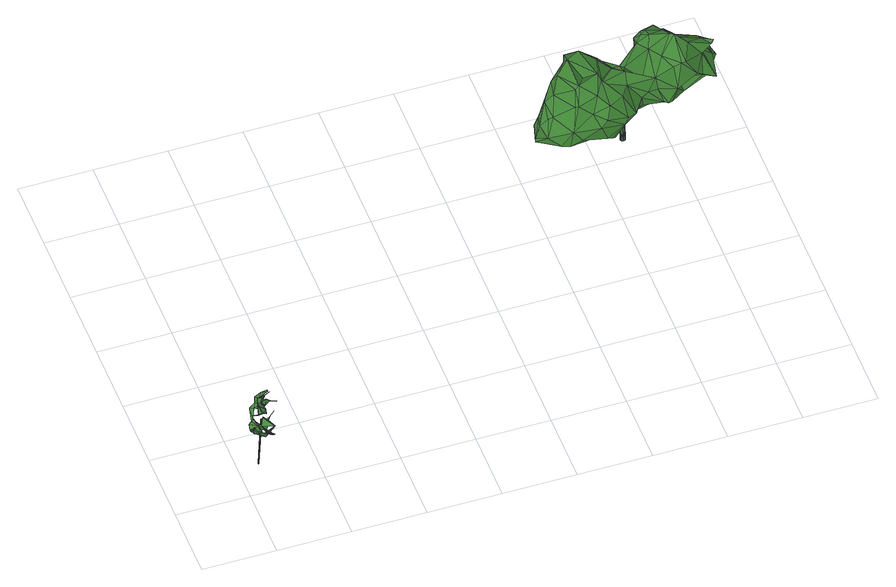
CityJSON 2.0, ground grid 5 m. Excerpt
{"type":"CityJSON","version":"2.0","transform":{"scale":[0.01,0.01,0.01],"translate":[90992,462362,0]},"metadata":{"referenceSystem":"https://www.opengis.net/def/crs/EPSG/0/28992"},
"CityObjects":{
"tree1":{"type":"SolitaryVegetationObject","attributes":{"gtid":102,"crown_width_m":2.6,"crown_median_z":4.14,"trunk_H_m":3.8,"trunk_DBH_m":0.073,"trunk_radius_m":0.0365,"trunk_base_height_m":0.34,"original_gtid":"104"},"geometry":[{"type":"Solid","lod":"3","boundaries":[[[[0,1,2]],[[3,4,5]],[[6,7,8]],[[6,8,9]],[[6,9,10]],[[11,12,13]],[[14,15,16]],[[17,18,19]],[[20,21,22]],[[20,23,21]],[[24,3,5]],[[5,25,24]],[[26,27,28]],[[29,30,31]],[[32,33,34]],[[35,30,29]],[[36,37,38]],[[39,19,40]],[[23,20,41]],[[8,42,43]],[[22,44,45]],[[22,21,44]],[[46,9,8]],[[20,47,48]],[[49,50,51]],[[52,53,54]],[[55,56,57]],[[58,59,60]],[[61,62,63]],[[43,64,65]],[[43,65,66]],[[61,67,66]],[[68,69,11]],[[70,71,48]],[[54,72,73]],[[74,40,75]],[[76,77,78]],[[79,80,81]],[[82,59,46]],[[17,83,18]],[[84,85,86]],[[87,88,89]],[[90,40,91]],[[10,92,93]],[[25,94,95]],[[46,8,82]],[[96,69,68]],[[97,35,98]],[[97,98,99]],[[13,34,64]],[[100,101,31]],[[53,52,102]],[[103,104,105]],[[106,107,58]],[[106,58,60]],[[69,96,65]],[[108,67,82]],[[86,85,109]],[[89,75,87]],[[82,110,108]],[[111,112,113]],[[114,111,115]],[[91,40,97]],[[23,41,51]],[[116,95,94]],[[102,52,117]],[[102,117,118]],[[52,54,117]],[[31,119,45]],[[120,45,119]],[[120,119,31]],[[121,117,54]],[[14,109,116]],[[109,14,122]],[[109,122,123]],[[90,124,99]],[[125,90,99]],[[68,13,66]],[[126,66,13]],[[116,109,4]],[[116,4,95]],[[16,15,56]],[[100,71,70]],[[22,45,120]],[[68,66,96]],[[83,75,18]],[[11,64,12]],[[39,127,128]],[[120,47,22]],[[76,129,77]],[[130,12,64]],[[130,131,12]],[[63,114,92]],[[94,85,116]],[[94,4,85]],[[72,132,88]],[[89,88,132]],[[21,23,133]],[[17,101,70]],[[82,67,59]],[[82,43,110]],[[13,64,126]],[[134,34,135]],[[134,135,136]],[[137,128,104]],[[15,136,56]],[[138,14,116]],[[138,34,134]],[[120,139,70]],[[48,140,133]],[[113,141,34]],[[29,31,142]],[[8,43,82]],[[22,47,20]],[[115,113,10]],[[7,33,143]],[[87,102,144]],[[115,111,113]],[[26,145,146]],[[146,0,26]],[[41,49,51]],[[3,24,25]],[[95,3,25]],[[147,148,91]],[[142,140,29]],[[143,33,105]],[[17,70,139]],[[17,139,83]],[[79,81,32]],[[74,132,30]],[[96,66,65]],[[26,0,2]],[[26,2,27]],[[128,127,104]],[[102,87,53]],[[72,87,139]],[[55,16,56]],[[35,128,149]],[[41,50,49]],[[30,97,40]],[[30,40,74]],[[117,121,73]],[[11,13,68]],[[99,98,125]],[[54,73,121]],[[39,125,98]],[[39,98,150]],[[43,66,151]],[[116,56,136]],[[85,56,116]],[[39,150,127]],[[120,101,132]],[[89,132,74]],[[46,58,63]],[[107,63,58]],[[138,15,14]],[[85,4,109]],[[74,75,89]],[[124,90,152]],[[148,147,152]],[[152,147,124]],[[152,153,148]],[[90,153,152]],[[124,147,97]],[[97,30,35]],[[12,154,55]],[[16,55,154]],[[87,144,88]],[[21,155,44]],[[97,147,91]],[[155,156,142]],[[113,33,6]],[[34,33,113]],[[4,3,95]],[[93,92,114]],[[28,145,26]],[[157,145,28]],[[34,138,79]],[[135,12,55]],[[61,66,143]],[[143,66,126]],[[117,73,158]],[[114,115,93]],[[105,33,32]],[[91,148,153]],[[91,153,90]],[[104,81,137]],[[14,16,154]],[[19,18,40]],[[38,2,36]],[[159,36,2]],[[61,160,67]],[[136,84,161]],[[41,20,50]],[[150,98,162]],[[106,63,107]],[[106,61,63]],[[105,114,63]],[[105,76,114]],[[7,143,126]],[[46,63,92]],[[46,59,58]],[[86,161,84]],[[140,156,133]],[[142,156,140]],[[136,161,138]],[[21,133,156]],[[8,7,42]],[[21,156,155]],[[10,113,6]],[[45,44,142]],[[45,142,31]],[[155,142,44]],[[163,164,165]],[[120,132,72]],[[27,38,37]],[[54,53,72]],[[73,72,158]],[[75,83,87]],[[131,14,154]],[[131,154,12]],[[85,136,57]],[[84,136,85]],[[94,5,4]],[[126,64,42]],[[42,64,43]],[[38,27,2]],[[5,94,25]],[[65,64,69]],[[11,69,64]],[[125,40,90]],[[29,100,128]],[[98,35,149]],[[120,72,139]],[[131,141,122]],[[122,166,123]],[[116,136,138]],[[87,83,139]],[[36,167,157]],[[123,168,80]],[[168,123,166]],[[77,80,168]],[[53,87,72]],[[157,167,145]],[[169,145,167]],[[20,51,50]],[[20,48,51]],[[48,133,51]],[[133,23,51]],[[98,149,162]],[[162,127,150]],[[137,162,128]],[[149,128,162]],[[137,127,162]],[[30,132,19]],[[30,19,31]],[[13,135,34]],[[19,100,31]],[[128,100,19]],[[29,128,35]],[[135,13,12]],[[19,39,128]],[[99,124,97]],[[40,125,39]],[[104,129,105]],[[105,129,76]],[[114,76,78]],[[141,112,122]],[[70,101,100]],[[138,109,80]],[[123,80,109]],[[138,86,109]],[[158,88,144]],[[72,88,158]],[[130,141,131]],[[64,141,130]],[[34,141,64]],[[32,34,79]],[[31,101,120]],[[108,151,67]],[[146,170,0]],[[0,170,164]],[[118,144,102]],[[77,137,80]],[[80,137,81]],[[127,77,104]],[[146,163,170]],[[10,93,115]],[[140,48,71]],[[17,19,132]],[[79,138,80]],[[129,104,77]],[[137,77,127]],[[126,42,7]],[[165,170,163]],[[164,170,165]],[[104,103,81]],[[32,103,105]],[[81,103,32]],[[6,33,7]],[[122,14,131]],[[15,138,134]],[[15,134,136]],[[159,169,36]],[[61,106,160]],[[114,78,111]],[[77,111,78]],[[168,111,77]],[[106,60,160]],[[168,166,111]],[[111,166,112]],[[59,67,160]],[[59,160,60]],[[141,113,112]],[[112,166,122]],[[143,62,61]],[[105,63,62]],[[67,151,66]],[[92,10,9]],[[92,9,46]],[[110,151,108]],[[143,105,62]],[[157,37,36]],[[157,28,37]],[[117,158,144]],[[117,144,118]],[[169,167,36]],[[28,27,37]],[[164,1,0]],[[164,163,1]],[[146,1,163]],[[159,1,146]],[[2,1,159]],[[43,151,110]],[[17,132,101]],[[57,56,85]],[[145,169,146]],[[159,146,169]],[[40,18,75]],[[138,161,86]],[[29,71,100]],[[140,71,29]],[[70,47,120]],[[48,47,70]],[[136,135,55]],[[57,136,55]],[[171,172,173]],[[171,173,174]],[[174,173,175]],[[174,175,176]],[[173,172,177]],[[173,177,175]],[[175,177,178]],[[175,178,176]],[[177,172,179]],[[177,179,178]],[[178,179,180]],[[178,180,176]],[[179,172,181]],[[179,181,180]],[[180,181,182]],[[180,182,176]],[[181,172,183]],[[181,183,182]],[[182,183,184]],[[182,184,176]],[[183,172,185]],[[183,185,184]],[[184,185,186]],[[184,186,176]],[[185,172,187]],[[185,187,186]],[[186,187,188]],[[186,188,176]],[[187,172,189]],[[187,189,188]],[[188,189,190]],[[188,190,176]],[[189,172,191]],[[189,191,190]],[[191,172,192]],[[191,192,190]],[[190,192,193]],[[190,193,176]],[[192,172,194]],[[192,194,193]],[[193,194,195]],[[193,195,176]],[[194,172,196]],[[194,196,195]],[[195,196,197]],[[195,197,176]],[[196,172,198]],[[196,198,197]],[[197,198,199]],[[197,199,176]],[[198,172,200]],[[198,200,199]],[[199,200,201]],[[199,201,176]],[[200,172,202]],[[200,202,201]],[[201,202,203]],[[201,203,176]],[[203,202,204]],[[203,204,176]],[[202,172,205]],[[202,205,204]],[[204,205,206]],[[204,206,176]],[[205,172,207]],[[205,207,206]],[[206,207,208]],[[206,208,176]],[[207,172,209]],[[207,209,208]],[[208,209,210]],[[208,210,176]],[[209,172,211]],[[209,211,210]],[[210,211,212]],[[210,212,176]],[[211,172,213]],[[211,213,212]],[[212,213,214]],[[212,214,176]],[[213,172,215]],[[213,215,214]],[[215,172,216]],[[215,216,214]],[[214,216,217]],[[214,217,176]],[[216,172,171]],[[216,171,217]],[[217,171,174]],[[217,174,176]]]]}]},
"tree2":{"type":"SolitaryVegetationObject","attributes":{"gtid":242,"crown_width_m":9.03,"crown_median_z":5.39,"trunk_H_m":4.98,"trunk_DBH_m":0.347,"trunk_radius_m":0.173,"trunk_base_height_m":0.41,"original_gtid":"247"},"geometry":[{"type":"Solid","lod":"3","boundaries":[[[[218,219,220]],[[221,222,223]],[[224,225,226]],[[223,227,221]],[[228,227,223]],[[229,224,230]],[[229,230,231]],[[232,233,234]],[[228,235,236]],[[237,228,236]],[[238,239,240]],[[241,234,242]],[[241,232,234]],[[243,244,245]],[[246,247,248]],[[249,250,251]],[[228,223,235]],[[252,253,254]],[[237,227,228]],[[255,256,257]],[[258,259,260]],[[261,262,263]],[[263,264,265]],[[260,266,267]],[[268,269,270]],[[246,271,272]],[[273,274,275]],[[246,222,247]],[[251,276,277]],[[278,279,280]],[[281,282,283]],[[284,285,286]],[[236,287,237]],[[241,288,232]],[[289,232,288]],[[290,291,292]],[[291,293,292]],[[294,245,295]],[[296,297,289]],[[298,258,267]],[[226,299,300]],[[226,230,224]],[[281,301,302]],[[303,304,305]],[[306,307,308]],[[309,310,271]],[[305,304,311]],[[242,312,241]],[[313,306,308]],[[314,315,316]],[[297,315,317]],[[288,307,318]],[[298,267,319]],[[320,321,322]],[[314,316,262]],[[285,284,323]],[[269,322,321]],[[324,325,326]],[[259,327,328]],[[329,330,331]],[[254,330,329]],[[332,303,246]],[[263,220,219]],[[263,219,264]],[[303,223,222]],[[333,313,308]],[[270,334,335]],[[274,315,296]],[[266,319,267]],[[226,336,299]],[[337,239,338]],[[241,312,288]],[[339,340,341]],[[225,336,226]],[[271,246,248]],[[240,239,337]],[[235,305,342]],[[252,343,344]],[[323,284,262]],[[296,315,297]],[[254,343,252]],[[225,224,345]],[[225,345,331]],[[346,344,343]],[[260,267,258]],[[347,348,335]],[[242,349,258]],[[258,349,350]],[[308,307,288]],[[269,268,322]],[[286,218,220]],[[295,244,351]],[[275,274,296]],[[352,353,240]],[[289,233,232]],[[289,297,233]],[[329,343,254]],[[346,343,329]],[[273,344,274]],[[273,252,344]],[[273,354,252]],[[327,258,350]],[[350,255,327]],[[355,356,342]],[[235,287,236]],[[342,287,235]],[[347,335,295]],[[357,249,358]],[[330,306,331]],[[313,331,306]],[[313,225,331]],[[336,359,299]],[[233,317,234]],[[234,317,360]],[[254,253,318]],[[330,254,318]],[[233,297,317]],[[289,354,296]],[[273,275,354]],[[296,354,275]],[[288,354,289]],[[336,313,333]],[[310,309,321]],[[321,309,269]],[[238,361,362]],[[360,363,234]],[[364,363,360]],[[309,248,270]],[[271,248,309]],[[292,321,320]],[[270,269,309]],[[223,303,235]],[[334,270,248]],[[247,294,295]],[[334,248,247]],[[334,247,295]],[[270,348,268]],[[335,348,270]],[[238,362,365]],[[246,272,366]],[[246,366,332]],[[281,283,367]],[[276,251,368]],[[369,277,276]],[[237,287,370]],[[371,257,256]],[[261,360,317]],[[242,258,312]],[[258,298,312]],[[332,372,304]],[[353,361,238]],[[284,286,220]],[[252,354,253]],[[283,359,266]],[[262,316,323]],[[373,351,244]],[[243,373,244]],[[374,375,351]],[[348,322,268]],[[320,322,348]],[[355,376,366]],[[366,376,332]],[[302,324,377]],[[282,281,377]],[[302,377,281]],[[272,271,310]],[[272,378,366]],[[341,249,379]],[[290,301,281]],[[380,381,379]],[[380,379,325]],[[355,366,378]],[[300,324,230]],[[321,292,310]],[[290,292,301]],[[352,361,353]],[[382,238,383]],[[339,348,347]],[[219,231,326]],[[219,218,231]],[[243,221,373]],[[261,314,262]],[[332,376,372]],[[338,342,356]],[[338,356,337]],[[303,332,304]],[[384,383,385]],[[283,266,367]],[[386,291,240]],[[294,222,221]],[[294,247,222]],[[246,303,222]],[[382,383,384]],[[338,239,238]],[[387,291,388]],[[300,230,226]],[[318,253,354]],[[318,354,288]],[[299,377,300]],[[299,282,377]],[[256,255,363]],[[302,301,320]],[[358,389,264]],[[264,389,390]],[[349,242,363]],[[234,363,242]],[[348,381,320]],[[287,238,370]],[[368,391,362]],[[256,363,364]],[[249,357,379]],[[329,345,392]],[[331,345,329]],[[355,342,305]],[[355,305,376]],[[240,291,387]],[[240,387,352]],[[385,393,394]],[[384,227,237]],[[373,221,384]],[[384,385,374]],[[384,374,373]],[[295,335,334]],[[220,262,284]],[[263,262,220]],[[312,298,395]],[[312,395,288]],[[298,319,395]],[[396,397,398]],[[330,307,306]],[[227,384,221]],[[318,307,330]],[[358,399,277]],[[251,277,399]],[[249,375,250]],[[344,400,274]],[[388,401,402]],[[403,361,279]],[[355,378,337]],[[300,377,324]],[[315,314,261]],[[317,315,261]],[[295,351,347]],[[225,404,336]],[[313,336,404]],[[313,404,225]],[[374,385,394]],[[231,230,326]],[[324,326,230]],[[365,385,383]],[[365,383,238]],[[285,323,316]],[[376,311,372]],[[375,249,341]],[[375,341,340]],[[285,316,400]],[[259,402,401]],[[327,259,258]],[[320,381,380]],[[310,293,272]],[[292,293,310]],[[374,351,373]],[[349,363,350]],[[405,342,338]],[[405,338,238]],[[360,265,364]],[[393,385,365]],[[347,351,340]],[[371,256,364]],[[400,406,396]],[[238,240,353]],[[352,279,361]],[[388,291,367]],[[266,359,319]],[[274,400,316]],[[315,274,316]],[[285,400,396]],[[319,359,333]],[[336,333,359]],[[350,363,255]],[[333,308,395]],[[333,395,319]],[[288,395,308]],[[281,367,291]],[[260,367,266]],[[397,407,329]],[[396,407,397]],[[382,370,238]],[[361,403,362]],[[346,406,344]],[[386,408,293]],[[387,279,352]],[[264,357,358]],[[264,219,357]],[[402,259,328]],[[280,402,328]],[[397,329,392]],[[326,357,219]],[[384,370,382]],[[237,370,384]],[[368,362,403]],[[368,403,276]],[[276,403,280]],[[278,280,403]],[[340,351,375]],[[341,381,339]],[[368,251,391]],[[250,391,251]],[[393,365,391]],[[393,391,394]],[[327,257,328]],[[259,401,260]],[[409,280,328]],[[324,380,325]],[[324,302,380]],[[320,380,302]],[[305,311,376]],[[337,356,355]],[[287,405,238]],[[327,255,257]],[[287,342,405]],[[339,347,340]],[[341,379,381]],[[263,410,261]],[[367,260,401]],[[367,401,388]],[[339,381,348]],[[290,281,291]],[[229,345,224]],[[392,345,229]],[[397,229,398]],[[218,398,231]],[[386,293,291]],[[396,346,407]],[[362,391,365]],[[390,389,369]],[[272,293,408]],[[272,408,378]],[[337,378,408]],[[337,408,240]],[[386,240,408]],[[251,399,249]],[[358,249,399]],[[320,301,292]],[[346,329,407]],[[392,229,397]],[[257,371,328]],[[231,398,229]],[[265,264,390]],[[390,371,265]],[[369,371,390]],[[396,398,285]],[[285,398,286]],[[364,265,371]],[[286,398,218]],[[396,406,346]],[[221,243,294]],[[245,294,243]],[[265,410,263]],[[265,360,410]],[[261,410,360]],[[400,344,406]],[[371,411,328]],[[409,328,411]],[[371,369,411]],[[409,411,280]],[[280,411,276]],[[276,411,369]],[[299,359,282]],[[359,283,282]],[[394,391,374]],[[375,374,391]],[[375,391,250]],[[245,244,295]],[[403,279,278]],[[387,388,279]],[[402,279,388]],[[280,279,402]],[[235,303,305]],[[372,311,304]],[[326,379,357]],[[325,379,326]],[[369,389,277]],[[358,277,389]],[[412,413,414]],[[412,414,415]],[[415,414,416]],[[415,416,417]],[[414,413,418]],[[414,418,416]],[[416,418,419]],[[416,419,417]],[[418,413,420]],[[418,420,419]],[[419,420,421]],[[419,421,417]],[[420,413,422]],[[420,422,421]],[[421,422,423]],[[421,423,417]],[[422,413,424]],[[422,424,423]],[[423,424,425]],[[423,425,417]],[[424,413,426]],[[424,426,425]],[[425,426,427]],[[425,427,417]],[[426,413,428]],[[426,428,427]],[[427,428,429]],[[427,429,417]],[[428,413,430]],[[428,430,429]],[[429,430,431]],[[429,431,417]],[[430,413,432]],[[430,432,431]],[[431,432,433]],[[431,433,417]],[[432,413,434]],[[432,434,433]],[[433,434,435]],[[433,435,417]],[[434,413,436]],[[434,436,435]],[[435,436,437]],[[435,437,417]],[[436,413,438]],[[436,438,437]],[[437,438,439]],[[437,439,417]],[[438,413,440]],[[438,440,439]],[[439,440,441]],[[439,441,417]],[[440,413,442]],[[440,442,441]],[[441,442,443]],[[441,443,417]],[[442,413,444]],[[442,444,443]],[[443,444,445]],[[443,445,417]],[[444,413,446]],[[444,446,445]],[[445,446,447]],[[445,447,417]],[[446,413,448]],[[446,448,447]],[[447,448,449]],[[447,449,417]],[[448,413,450]],[[448,450,449]],[[449,450,451]],[[449,451,417]],[[450,413,452]],[[450,452,451]],[[451,452,453]],[[451,453,417]],[[452,413,454]],[[452,454,453]],[[453,454,455]],[[453,455,417]],[[454,413,456]],[[454,456,455]],[[455,456,457]],[[455,457,417]],[[456,413,458]],[[456,458,457]],[[457,458,459]],[[457,459,417]],[[458,413,460]],[[458,460,459]],[[459,460,461]],[[459,461,417]],[[460,413,412]],[[460,412,461]],[[461,412,415]],[[461,415,417]]]]}]}
},
"vertices":[
[272,417,394],[272,416,395],[233,395,384],[284,374,341],[250,348,328],[284,373,342],[121,174,404],[134,164,405],[134,163,404],[119,174,404],[108,203,366],[199,169,372],[198,205,350],[198,169,373],[188,242,309],[211,233,314],[212,233,312],[151,306,564],[200,338,545],[185,314,497],[94,189,545],[149,205,528],[149,207,528],[94,187,545],[285,373,341],[285,373,340],[256,442,389],[225,444,367],[206,462,386],[171,274,487],[187,314,497],[190,258,499],[147,243,395],[125,215,411],[169,221,369],[174,336,468],[211,414,364],[206,461,385],[211,414,362],[147,350,485],[186,373,494],[73,196,554],[158,151,400],[166,137,403],[172,201,530],[159,209,524],[103,139,429],[126,208,517],[126,209,516],[72,196,553],[73,197,553],[94,188,544],[185,260,632],[182,271,612],[162,233,615],[245,234,354],[245,235,353],[246,234,354],[62,138,455],[87,123,441],[67,116,461],[104,139,430],[120,174,405],[84,188,418],[197,169,372],[192,126,400],[166,137,405],[112,111,433],[207,131,396],[207,131,394],[141,273,536],[160,233,497],[173,285,586],[163,233,614],[202,338,545],[201,339,545],[76,255,407],[100,268,414],[77,255,406],[147,244,394],[121,281,351],[125,257,410],[112,111,431],[151,307,565],[188,303,386],[224,302,343],[187,304,386],[173,287,586],[174,286,586],[171,299,564],[209,412,496],[248,387,516],[84,188,416],[79,215,375],[251,348,327],[250,348,326],[192,126,401],[187,373,493],[147,350,483],[162,389,495],[170,274,488],[142,274,536],[228,295,611],[125,256,411],[114,280,425],[125,215,413],[82,163,469],[80,163,469],[135,96,428],[173,306,323],[135,96,427],[126,230,396],[147,243,393],[108,204,366],[73,224,387],[80,216,375],[224,302,342],[186,259,632],[229,294,611],[161,233,498],[143,273,536],[163,232,615],[166,264,348],[121,282,350],[209,412,494],[162,389,496],[158,152,401],[109,336,461],[136,325,464],[100,267,414],[197,205,350],[183,217,344],[172,298,564],[126,207,516],[184,217,344],[197,206,350],[244,235,354],[114,281,424],[167,264,348],[151,305,565],[161,233,497],[168,221,368],[184,224,494],[134,163,406],[228,294,610],[255,442,389],[272,417,396],[248,387,515],[249,387,516],[136,327,463],[109,338,461],[135,97,428],[249,399,516],[249,398,516],[211,233,313],[173,200,529],[159,209,522],[206,461,386],[182,270,612],[233,395,385],[87,123,443],[187,302,386],[109,337,460],[305,383,412],[306,383,411],[307,383,412],[121,280,350],[225,444,369],[120,281,350],[233,396,385],[306,384,412],[144,252,34],[140,252,34],[143,253,34],[166,263,414],[166,264,414],[162,263,414],[143,254,34],[165,265,414],[143,255,34],[165,266,414],[142,255,34],[164,266,414],[141,256,34],[163,267,414],[140,256,34],[162,267,414],[139,255,34],[161,267,414],[138,255,34],[160,266,414],[137,255,34],[137,254,34],[159,265,414],[137,253,34],[159,264,414],[136,252,34],[159,263,414],[137,251,34],[159,262,414],[137,250,34],[159,261,414],[138,249,34],[160,261,414],[160,260,414],[139,248,34],[161,260,414],[140,248,34],[162,260,414],[141,248,34],[163,260,414],[142,249,34],[164,260,414],[143,249,34],[165,261,414],[143,250,34],[144,251,34],[166,262,414],
[2986,2386,518],[3079,2335,514],[2988,2335,410],[3724,2392,418],[3665,2425,572],[3837,2340,509],[2879,2291,785],[2858,2151,885],[2948,2200,887],[3745,2363,366],[3864,2325,497],[2929,2322,645],[2976,2301,713],[2975,2369,630],[2773,1842,436],[2799,1912,392],[2938,1907,380],[3853,2245,516],[3885,2268,470],[3802,2267,385],[3616,2101,394],[3576,2131,506],[3538,1999,541],[2844,1813,493],[3011,1821,444],[3579,2476,502],[3576,2478,501],[3601,2530,526],[3614,2282,704],[3652,2423,567],[3537,2380,716],[3294,2266,524],[3357,2197,401],[3338,2195,385],[2604,1951,565],[2659,1950,615],[2673,2060,652],[3067,1870,415],[3053,1912,437],[3109,1939,507],[3126,1819,534],[3218,1873,549],[3218,1871,552],[2840,2198,408],[2842,2252,393],[3001,2270,390],[3131,2221,385],[3008,2079,396],[3143,1907,699],[3152,1836,575],[3411,2346,768],[3431,2320,789],[3509,2389,743],[3560,2274,785],[3585,2203,821],[2594,2000,419],[2620,2106,421],[2587,1989,393],[3272,2061,369],[3235,2189,401],[3386,2041,427],[3448,1995,454],[3317,2026,441],[3218,2083,727],[3144,2133,730],[3032,2012,748],[2811,2332,386],[2778,2300,401],[2865,2402,443],[3803,2175,415],[2788,1823,571],[2718,1860,438],[3335,2096,604],[3402,2030,656],[3406,2177,772],[3476,2131,730],[3623,2524,540],[3534,2514,554],[2589,1990,391],[2744,1933,394],[3005,1800,633],[3054,2151,820],[3071,2210,772],[3227,2128,715],[3203,2145,721],[3771,2308,639],[3812,2204,699],[3773,2214,600],[2842,1955,812],[2819,1884,733],[2836,1866,749],[3536,2284,793],[3561,2220,815],[3837,2171,710],[2964,1800,573],[2866,1960,836],[2823,2206,411],[2718,2093,423],[2763,2233,424],[2870,2010,358],[2689,1945,625],[3037,1848,706],[3360,2278,744],[3439,2261,810],[3400,2301,777],[2780,2299,395],[3108,2216,727],[3151,2221,669],[3103,2307,595],[3163,1886,530],[3198,1936,536],[2755,2174,704],[2730,2056,706],[2782,2125,791],[3772,2224,700],[2969,1898,770],[3502,2377,660],[3407,2453,596],[3009,2017,846],[3686,2046,587],[3727,2069,535],[3403,2317,625],[3415,2334,568],[3320,2263,543],[3822,2075,477],[2678,2096,618],[2647,2100,497],[2868,2256,760],[2706,2138,615],[3405,2451,594],[3367,2351,715],[3054,1834,423],[3071,1849,409],[3468,2359,535],[3476,1984,449],[3507,2002,437],[2644,1907,490],[3752,2153,639],[3729,2069,538],[3160,2218,542],[3182,2203,392],[3029,1992,803],[2939,2038,345],[3471,2044,407],[3476,2093,395],[2989,1890,388],[3003,2023,406],[3544,2201,317],[3660,2166,760],[3202,2004,680],[3407,2135,423],[3197,2038,346],[3644,2189,396],[3112,2054,418],[3837,2171,714],[3551,2390,457],[3537,2285,413],[3451,2241,465],[3816,2156,701],[3147,2135,732],[3608,2043,722],[3209,2198,590],[3210,2167,687],[3340,2229,605],[3601,2194,354],[3572,2197,327],[3607,2268,387],[3521,2234,262],[3530,2056,683],[3412,2015,565],[3345,2001,577],[3149,2173,385],[3141,2164,392],[3495,2225,341],[2907,2234,698],[3513,2229,266],[3513,2232,267],[2924,1841,675],[2849,2212,487],[2905,2240,593],[2923,2333,500],[3235,2191,403],[2762,2232,428],[3297,1991,550],[3298,1992,546],[3387,2043,424],[2929,2063,784],[3729,2149,487],[2791,2073,490],[2771,2133,646],[3580,2047,715],[3261,2053,434],[2974,2160,451],[3197,2037,350],[3242,2153,42],[3225,2152,41],[3242,2157,42],[3224,2137,540],[3224,2142,540],[3207,2137,539],[3240,2161,42],[3222,2146,540],[3237,2165,42],[3219,2149,540],[3233,2167,42],[3215,2152,540],[3229,2169,42],[3211,2154,540],[3224,2169,42],[3206,2154,540],[3220,2168,41],[3202,2153,540],[3216,2167,41],[3198,2151,540],[3212,2164,41],[3194,2149,539],[3210,2160,41],[3192,2145,539],[3208,2156,40],[3190,2141,539],[3208,2151,40],[3190,2136,539],[3209,2147,40],[3190,2132,539],[3210,2143,40],[3192,2128,538],[3213,2139,40],[3195,2124,538],[3217,2137,40],[3199,2122,539],[3221,2135,40],[3203,2120,539],[3226,2135,40],[3207,2119,539],[3230,2135,41],[3212,2120,539],[3234,2137,41],[3216,2122,539],[3238,2140,41],[3219,2125,539],[3240,2144,41],[3222,2129,540],[3242,2148,42],[3224,2133,540]
]}
